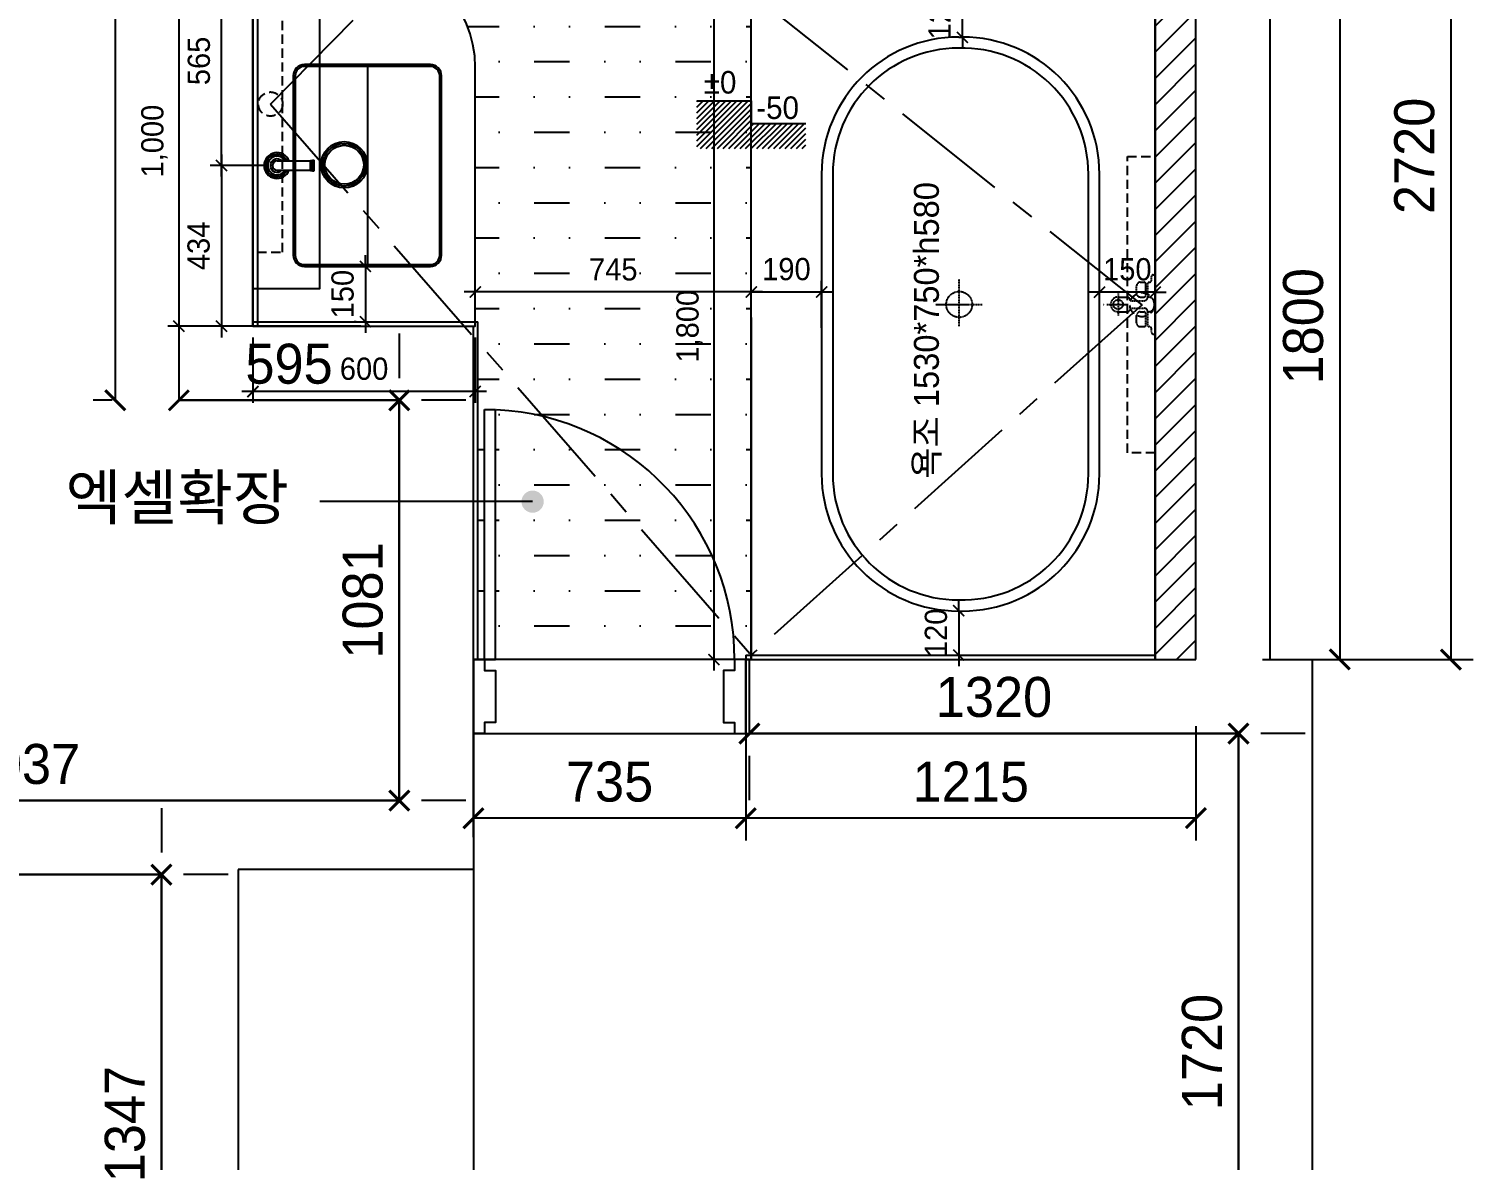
# Model space of a CAD drawing. Header units: millimetres. Extents: x 217202 to 745838, y -6815 to 171372.
# Drawn here: x 414399 to 418297, y 9225 to 12280 of the extents above; entities that cross this region are included whole.
import ezdxf

# ---------------------------------------------------------------- set-up
doc = ezdxf.new("R2010")
doc.units = ezdxf.units.MM
doc.header["$PDMODE"] = 3
doc.linetypes.add('CENTER', pattern=[50.8, 31.75, -6.35, 6.35, -6.35])
doc.linetypes.add('DASHED', pattern=[0.75, 0.5, -0.25])
doc.layers.get('DEFPOINTS').update_dxf_attribs({"color": 248})
for name, color, linetype in [('0-ELC TEXT', 7, 'Continuous'), ('03-WAL NEW', 3, 'Continuous'), ('06-FUR', 6, 'Continuous'), ('06-LIGHT', 4, 'Continuous'), ('07-DIM', 5, 'Continuous'), ('C-WALL1', 2, 'Continuous'), ('FUR', 8, 'DASHED'), ('HAT', 5, 'Continuous'), ('TOILET-1', 6, 'Continuous'), ('도면층4', 4, 'Continuous'), ('도면층5', 5, 'Continuous')]:
    doc.layers.add(name, color=color, linetype=linetype)
doc.styles.add('HY 울릉도 L', font='')
doc.styles.add('YOURNAME', font='HY울릉도M.TTF')
doc.styles.add('코레일둥고', font='Korail_Round_Gothic_Medium.ttf')
doc.styles.get('HY 울릉도 L').set_extended_font_data('HY울릉도L')
doc.dimstyles.new('30', dxfattribs={"dimscale": 30, "dimtxt": 2, "dimasz": 1, "dimexe": 1, "dimexo": 1, "dimgap": 1, "dimtad": 1, "dimdec": 0, "dimrnd": 0.05, "dimdsep": 46, "dimlunit": 6, "dimtxsty": 'HY 울릉도 L', "dimblk": 'ARCHTICK', "dimcen": 2.5, "dimdle": 1, "dimclrd": 133, "dimclre": 133, "dimclrt": 30, "dimadec": 0, "dimazin": 0, "dimtfac": 1, "dimtdec": 0, "dimtix": 1, "dimtmove": 2, "dimatfit": 3, "dimldrblk": 'ARCHTICK', "dimfxl": 1, "dimlwd": -1, "dimlwe": -1, "dimarcsym": 0})
doc.dimstyles.new('YOURNAME-60', dxfattribs={"dimscale": 60, "dimtxt": 1.8, "dimasz": 0.9, "dimexe": 1, "dimexo": 3, "dimgap": 0.7, "dimtad": 1, "dimdec": 0, "dimzin": 0, "dimdsep": 46, "dimtxsty": 'YOURNAME', "dimblk": 'ARCHTICK', "dimcen": 0, "dimclrd": 1, "dimclre": 1, "dimclrt": 7, "dimadec": 0, "dimazin": 0, "dimtfac": 1, "dimtdec": 0, "dimtix": 1, "dimtmove": 2, "dimatfit": 3, "dimldrblk": 'ARCHTICK', "dimfxl": 1, "dimtolj": 1, "dimtzin": 0, "dimarcsym": 0})

# ---------------------------------------------------------------- blocks, each defined once
blk = doc.blocks.new('_ArchTick')
at = {"color": 0, "linetype": 'ByBlock', "const_width": 0.15}
blk.add_lwpolyline([(-0.5, -0.5), (0.5, 0.5)], dxfattribs=at)
blk = doc.blocks.new('*D931')
at = {"layer": 'DEFPOINTS', "color": 0, "transparency": 16777216}
for p in [(416334.1, 10577.2), (417549.1, 10577.2), (416334.1, 10148.7)]:
    blk.add_point(p, dxfattribs=at)
at = {"layer": 'HAT', "color": 1, "lineweight": -2, "transparency": 16777216}
for p, q in [((416334.1, 10397.2), (416334.1, 10088.7)), ((417549.1, 10397.2), (417549.1, 10088.7)), ((417549.1, 10148.7), (416334.1, 10148.7))]:
    blk.add_line(p, q, dxfattribs=at)
at = {"layer": 'HAT', "color": 1, "lineweight": -2, "transparency": 16777216, "xscale": 54, "yscale": 54, "zscale": 54, "rotation": 180}
blk.add_blockref('_ArchTick', (416334.1, 10148.7), dxfattribs=at)
at = {"layer": 'HAT', "color": 1, "lineweight": -2, "transparency": 16777216, "xscale": 54, "yscale": 54, "zscale": 54}
blk.add_blockref('_ArchTick', (417549.1, 10148.7), dxfattribs=at)
at = {"layer": 'HAT', "color": 7, "transparency": 16777216, "insert": (416941.6, 10246.7), "char_height": 108, "attachment_point": 5, "style": 'YOURNAME'}
blk.add_mtext('\\A1;1215', dxfattribs=at)
blk = doc.blocks.new('*D932')
at = {"layer": 'DEFPOINTS', "color": 0, "transparency": 16777216}
for p in [(415599.1, 10577.2), (416334.1, 10577.2), (415599.1, 10148.7)]:
    blk.add_point(p, dxfattribs=at)
at = {"layer": 'HAT', "color": 1, "lineweight": -2, "transparency": 16777216}
for p, q in [((415599.1, 10397.2), (415599.1, 10088.7)), ((416334.1, 10397.2), (416334.1, 10088.7)), ((416334.1, 10148.7), (415599.1, 10148.7))]:
    blk.add_line(p, q, dxfattribs=at)
at = {"layer": 'HAT', "color": 1, "lineweight": -2, "transparency": 16777216, "xscale": 54, "yscale": 54, "zscale": 54, "rotation": 180}
blk.add_blockref('_ArchTick', (415599.1, 10148.7), dxfattribs=at)
at = {"layer": 'HAT', "color": 1, "lineweight": -2, "transparency": 16777216, "xscale": 54, "yscale": 54, "zscale": 54}
blk.add_blockref('_ArchTick', (416334.1, 10148.7), dxfattribs=at)
at = {"layer": 'HAT', "color": 7, "transparency": 16777216, "insert": (415966.6, 10246.8), "char_height": 108, "attachment_point": 5, "style": 'YOURNAME'}
blk.add_mtext('\\A1;735', dxfattribs=at)
blk = doc.blocks.new('*D912')
at = {"layer": 'DEFPOINTS', "color": 0, "transparency": 16777216}
for p in [(417549.1, 13297.2), (417549.1, 10577.2), (418237.3, 10577.2)]:
    blk.add_point(p, dxfattribs=at)
at = {"layer": 'HAT', "color": 1, "lineweight": -2, "transparency": 16777216}
for p, q in [((417729.1, 13297.2), (418297.3, 13297.2)), ((418237.3, 13297.2), (418237.3, 10577.2)), ((417729.1, 10577.2), (418297.3, 10577.2))]:
    blk.add_line(p, q, dxfattribs=at)
at = {"layer": 'HAT', "color": 1, "lineweight": -2, "transparency": 16777216, "xscale": 54, "yscale": 54, "zscale": 54}
for p, rotation in [((418237.3, 13297.2), 90), ((418237.3, 10577.2), 270)]:
    blk.add_blockref('_ArchTick', p, dxfattribs=dict(at, rotation=rotation))
at = {"layer": 'HAT', "color": 7, "transparency": 16777216, "insert": (418139.1, 11937.2), "char_height": 108, "attachment_point": 5, "rotation": 90, "style": 'YOURNAME'}
blk.add_mtext('\\A1;2720', dxfattribs=at)
blk = doc.blocks.new('*D914')
at = {"layer": 'DEFPOINTS', "color": 0, "transparency": 16777216}
for p in [(417439.1, 12377.2), (417549.1, 10577.2), (417937.3, 10577.2)]:
    blk.add_point(p, dxfattribs=at)
at = {"layer": 'HAT', "color": 1, "lineweight": -2, "transparency": 16777216}
for p, q in [((417619.1, 12377.2), (417997.3, 12377.2)), ((417937.3, 12377.2), (417937.3, 10577.2)), ((417729.1, 10577.2), (417997.3, 10577.2))]:
    blk.add_line(p, q, dxfattribs=at)
at = {"layer": 'HAT', "color": 1, "lineweight": -2, "transparency": 16777216, "xscale": 54, "yscale": 54, "zscale": 54}
for p, rotation in [((417937.3, 12377.2), 90), ((417937.3, 10577.2), 270)]:
    blk.add_blockref('_ArchTick', p, dxfattribs=dict(at, rotation=rotation))
at = {"layer": 'HAT', "color": 7, "transparency": 16777216, "insert": (417839, 11477.2), "char_height": 108, "attachment_point": 5, "rotation": 90, "style": 'YOURNAME'}
blk.add_mtext('\\A1;1800', dxfattribs=at)
blk = doc.blocks.new('*D935')
at = {"layer": '06-FUR', "color": 133, "transparency": 16777216}
for p, q in [((416248.4, 12407.2), (416248.4, 10547.2)), ((416278.4, 12377.2), (416278.4, 12377.2)), ((416319.1, 10577.2), (416218.4, 10577.2))]:
    blk.add_line(p, q, dxfattribs=at)
at = {"layer": 'DEFPOINTS', "color": 0, "transparency": 16777216}
for p in [(416248.4, 12377.2), (416248.4, 10577.2), (416349.1, 10577.2)]:
    blk.add_point(p, dxfattribs=at)
at = {"layer": '06-FUR', "color": 133, "transparency": 16777216, "xscale": 30, "yscale": 30, "zscale": 30}
for p, rotation in [((416248.4, 12377.2), 90), ((416248.4, 10577.2), 270)]:
    blk.add_blockref('_ArchTick', p, dxfattribs=dict(at, rotation=rotation))
at = {"layer": '06-FUR', "color": 30, "transparency": 16777216, "insert": (416182.5, 11477.2), "char_height": 60, "attachment_point": 5, "rotation": 90, "style": 'HY 울릉도 L'}
blk.add_mtext('1,800', dxfattribs=at)
blk = doc.blocks.new('*D936')
at = {"layer": '06-FUR', "color": 133, "transparency": 16777216}
for p, q in [((415004.1, 11447.2), (415004.1, 11270.8)), ((415604.1, 11447.2), (415604.1, 11270.8)), ((415634.1, 11300.8), (414974.1, 11300.8))]:
    blk.add_line(p, q, dxfattribs=at)
at = {"layer": 'DEFPOINTS', "color": 0, "transparency": 16777216}
for p in [(415004.1, 11477.2), (415604.1, 11477.2), (415004.1, 11300.8)]:
    blk.add_point(p, dxfattribs=at)
at = {"layer": '06-FUR', "color": 133, "transparency": 16777216, "xscale": 30, "yscale": 30, "zscale": 30, "rotation": 180}
blk.add_blockref('_ArchTick', (415004.1, 11300.8), dxfattribs=at)
at = {"layer": '06-FUR', "color": 133, "transparency": 16777216, "xscale": 30, "yscale": 30, "zscale": 30}
blk.add_blockref('_ArchTick', (415604.1, 11300.8), dxfattribs=at)
at = {"layer": '06-FUR', "color": 30, "transparency": 16777216, "insert": (415304.1, 11362.1), "char_height": 60, "attachment_point": 5, "style": 'HY 울릉도 L'}
blk.add_mtext('600', dxfattribs=at)
blk = doc.blocks.new('*D939')
at = {"layer": '06-FUR', "color": 133, "transparency": 16777216}
for p, q in [((414974.1, 12477.2), (414774.1, 12477.2)), ((414804.1, 12507.2), (414804.1, 11447.2)), ((414974.1, 11477.2), (414774.1, 11477.2))]:
    blk.add_line(p, q, dxfattribs=at)
at = {"layer": 'DEFPOINTS', "color": 0, "transparency": 16777216}
for p in [(415004.1, 12477.2), (414804.1, 11477.2), (415004.1, 11477.2)]:
    blk.add_point(p, dxfattribs=at)
at = {"layer": '06-FUR', "color": 133, "transparency": 16777216, "xscale": 30, "yscale": 30, "zscale": 30}
for p, rotation in [((414804.1, 12477.2), 90), ((414804.1, 11477.2), 270)]:
    blk.add_blockref('_ArchTick', p, dxfattribs=dict(at, rotation=rotation))
at = {"layer": '06-FUR', "color": 30, "transparency": 16777216, "insert": (414738.1, 11977.2), "char_height": 60, "attachment_point": 5, "rotation": 90, "style": 'HY 울릉도 L'}
blk.add_mtext('1,000', dxfattribs=at)
blk = doc.blocks.new('*D940')
at = {"layer": '06-FUR', "color": 133, "transparency": 16777216}
for p, q in [((414919.1, 11941.2), (414919.1, 11447.2)), ((415039.1, 11911.2), (414889.1, 11911.2)), ((415295.3, 11477.2), (414889.1, 11477.2))]:
    blk.add_line(p, q, dxfattribs=at)
at = {"layer": 'DEFPOINTS', "color": 0, "transparency": 16777216}
for p in [(415069.1, 11911.2), (414919.1, 11477.2), (415325.3, 11477.2)]:
    blk.add_point(p, dxfattribs=at)
at = {"layer": '06-FUR', "color": 133, "transparency": 16777216, "xscale": 30, "yscale": 30, "zscale": 30}
for p, rotation in [((414919.1, 11911.2), 90), ((414919.1, 11477.2), 270)]:
    blk.add_blockref('_ArchTick', p, dxfattribs=dict(at, rotation=rotation))
at = {"layer": '06-FUR', "color": 30, "transparency": 16777216, "insert": (414857.7, 11694.2), "char_height": 60, "attachment_point": 5, "rotation": 90, "style": 'HY 울릉도 L'}
blk.add_mtext('434', dxfattribs=at)
blk = doc.blocks.new('*D922')
at = {"layer": '06-FUR', "color": 133, "transparency": 16777216}
for p, q in [((414974.1, 12476.2), (414889.1, 12476.2)), ((414919.1, 11881.2), (414919.1, 12506.2)), ((415039.1, 11911.2), (414889.1, 11911.2))]:
    blk.add_line(p, q, dxfattribs=at)
at = {"layer": 'DEFPOINTS', "color": 0, "transparency": 16777216}
for p in [(414919.1, 12476.2), (415004.1, 12476.2), (415069.1, 11911.2)]:
    blk.add_point(p, dxfattribs=at)
at = {"layer": '06-FUR', "color": 133, "transparency": 16777216, "xscale": 30, "yscale": 30, "zscale": 30}
for p, rotation in [((414919.1, 12476.2), 90), ((414919.1, 11911.2), 270)]:
    blk.add_blockref('_ArchTick', p, dxfattribs=dict(at, rotation=rotation))
at = {"layer": '06-FUR', "color": 30, "transparency": 16777216, "insert": (414858.4, 12193.7), "char_height": 60, "attachment_point": 5, "rotation": 90, "style": 'HY 울릉도 L'}
blk.add_mtext('565', dxfattribs=at)
blk = doc.blocks.new('*D923')
at = {"layer": '06-FUR', "color": 133, "transparency": 16777216}
blk.add_line((416379.1, 11569.8), (415574.1, 11569.8), dxfattribs=at)
at = {"layer": 'DEFPOINTS', "color": 0, "transparency": 16777216}
for p in [(415604.1, 11569.8), (415604.1, 11569.8), (416349.1, 11569.8)]:
    blk.add_point(p, dxfattribs=at)
at = {"layer": '06-FUR', "color": 133, "transparency": 16777216, "xscale": 30, "yscale": 30, "zscale": 30, "rotation": 180}
blk.add_blockref('_ArchTick', (415604.1, 11569.8), dxfattribs=at)
at = {"layer": '06-FUR', "color": 133, "transparency": 16777216, "xscale": 30, "yscale": 30, "zscale": 30}
blk.add_blockref('_ArchTick', (416349.1, 11569.8), dxfattribs=at)
at = {"layer": '06-FUR', "color": 30, "transparency": 16777216, "insert": (415976.6, 11630.4), "char_height": 60, "attachment_point": 5, "style": 'HY 울릉도 L'}
blk.add_mtext('745', dxfattribs=at)
blk = doc.blocks.new('*D925')
at = {"layer": '06-FUR', "color": 133, "transparency": 16777216}
for p, q in [((416349.1, 11472.5), (416349.1, 11599.8)), ((416538.9, 11472.5), (416538.9, 11599.8)), ((416349.1, 11569.8), (416319.1, 11569.8)), ((416349.1, 11569.8), (416538.9, 11569.8)), ((416538.9, 11569.8), (416568.9, 11569.8))]:
    blk.add_line(p, q, dxfattribs=at)
at = {"layer": 'DEFPOINTS', "color": 0, "transparency": 16777216}
for p in [(416538.9, 11569.8), (416349.1, 11442.5), (416538.9, 11442.5)]:
    blk.add_point(p, dxfattribs=at)
at = {"layer": '06-FUR', "color": 133, "transparency": 16777216, "xscale": 30, "yscale": 30, "zscale": 30}
blk.add_blockref('_ArchTick', (416349.1, 11569.8), dxfattribs=at)
at = {"layer": '06-FUR', "color": 133, "transparency": 16777216, "xscale": 30, "yscale": 30, "zscale": 30, "rotation": 180}
blk.add_blockref('_ArchTick', (416538.9, 11569.8), dxfattribs=at)
at = {"layer": '06-FUR', "color": 30, "transparency": 16777216, "insert": (416444, 11631.1), "char_height": 60, "attachment_point": 5, "style": 'HY 울릉도 L'}
blk.add_mtext('190', dxfattribs=at)
blk = doc.blocks.new('*D941')
at = {"layer": '06-FUR', "color": 133, "transparency": 16777216}
for p, q in [((415307.6, 11638.7), (415307.6, 11668.7)), ((415283.1, 11638.7), (415277.6, 11638.7)), ((415307.6, 11638.7), (415307.6, 11489.2)), ((415283.1, 11489.2), (415277.6, 11489.2)), ((415307.6, 11489.2), (415307.6, 11459.2))]:
    blk.add_line(p, q, dxfattribs=at)
at = {"layer": 'DEFPOINTS', "color": 0, "transparency": 16777216}
for p in [(415313.1, 11638.7), (415307.6, 11489.2), (415313.1, 11489.2)]:
    blk.add_point(p, dxfattribs=at)
at = {"layer": '06-FUR', "color": 133, "transparency": 16777216, "xscale": 30, "yscale": 30, "zscale": 30}
for p, rotation in [((415307.6, 11638.7), 270), ((415307.6, 11489.2), 90)]:
    blk.add_blockref('_ArchTick', p, dxfattribs=dict(at, rotation=rotation))
at = {"layer": '06-FUR', "color": 30, "transparency": 16777216, "insert": (415246.3, 11564), "char_height": 60, "attachment_point": 5, "rotation": 90, "style": 'HY 울릉도 L'}
blk.add_mtext('150', dxfattribs=at)
blk = doc.blocks.new('*D926')
at = {"layer": '06-FUR', "color": 133, "transparency": 16777216}
for p, q in [((417439.1, 11496), (417439.1, 11599.5)), ((417288.9, 11569.5), (417258.9, 11569.5)), ((417439.1, 11569.5), (417288.9, 11569.5)), ((417439.1, 11569.5), (417469.1, 11569.5))]:
    blk.add_line(p, q, dxfattribs=at)
at = {"layer": 'DEFPOINTS', "color": 0, "transparency": 16777216}
for p in [(417288.9, 11569.5), (417288.9, 11569.5), (417439.1, 11466)]:
    blk.add_point(p, dxfattribs=at)
at = {"layer": '06-FUR', "color": 133, "transparency": 16777216, "xscale": 30, "yscale": 30, "zscale": 30}
blk.add_blockref('_ArchTick', (417288.9, 11569.5), dxfattribs=at)
at = {"layer": '06-FUR', "color": 133, "transparency": 16777216, "xscale": 30, "yscale": 30, "zscale": 30, "rotation": 180}
blk.add_blockref('_ArchTick', (417439.1, 11569.5), dxfattribs=at)
at = {"layer": '06-FUR', "color": 30, "transparency": 16777216, "insert": (417364, 11630.8), "char_height": 60, "attachment_point": 5, "style": 'HY 울릉도 L'}
blk.add_mtext('150', dxfattribs=at)
blk = doc.blocks.new('*D943')
at = {"layer": '06-FUR', "color": 133, "transparency": 16777216}
for p, q in [((416918.9, 12377.2), (416918.9, 12407.2)), ((416918.9, 12257.2), (416918.9, 12377.2)), ((416948.9, 12377.2), (416948.9, 12377.2)), ((416918.9, 12257.2), (416918.9, 12227.2)), ((416948.9, 12257.2), (416948.9, 12257.2))]:
    blk.add_line(p, q, dxfattribs=at)
at = {"layer": 'DEFPOINTS', "color": 0, "transparency": 16777216}
for p in [(416918.9, 12377.2), (416918.9, 12377.2), (416918.9, 12257.2)]:
    blk.add_point(p, dxfattribs=at)
at = {"layer": '06-FUR', "color": 133, "transparency": 16777216, "xscale": 30, "yscale": 30, "zscale": 30}
for p, rotation in [((416918.9, 12377.2), 270), ((416918.9, 12257.2), 90)]:
    blk.add_blockref('_ArchTick', p, dxfattribs=dict(at, rotation=rotation))
at = {"layer": '06-FUR', "color": 30, "transparency": 16777216, "insert": (416857.7, 12317.2), "char_height": 60, "attachment_point": 5, "rotation": 90, "style": 'HY 울릉도 L'}
blk.add_mtext('120', dxfattribs=at)
blk = doc.blocks.new('*D930')
at = {"layer": '06-FUR', "color": 133, "transparency": 16777216}
for p, q in [((416909, 10709.2), (416909, 10739.2)), ((416909, 10709.2), (416909, 10589.2)), ((416939, 10709.2), (416939, 10709.2)), ((416909, 10589.2), (416909, 10559.2)), ((416938.9, 10589.2), (416939, 10589.2))]:
    blk.add_line(p, q, dxfattribs=at)
at = {"layer": 'DEFPOINTS', "color": 0, "transparency": 16777216}
for p in [(416909, 10709.2), (416908.9, 10589.2), (416909, 10589.2)]:
    blk.add_point(p, dxfattribs=at)
at = {"layer": '06-FUR', "color": 133, "transparency": 16777216, "xscale": 30, "yscale": 30, "zscale": 30}
for p, rotation in [((416909, 10709.2), 270), ((416909, 10589.2), 90)]:
    blk.add_blockref('_ArchTick', p, dxfattribs=dict(at, rotation=rotation))
at = {"layer": '06-FUR', "color": 30, "transparency": 16777216, "insert": (416847.7, 10649.2), "char_height": 60, "attachment_point": 5, "rotation": 90, "style": 'HY 울릉도 L'}
blk.add_mtext('120', dxfattribs=at)
blk = doc.blocks.new('*D1006')
at = {"layer": 'C-WALL1', "color": 1, "lineweight": -2, "transparency": 16777216}
for p, q in [((414757.1, 8649.2), (414757.1, 9996.2)), ((414937.1, 9996.2), (414817.1, 9996.2)), ((414937.1, 8649.2), (414817.1, 8649.2))]:
    blk.add_line(p, q, dxfattribs=at)
at = {"layer": 'DEFPOINTS', "color": 0, "transparency": 16777216}
for p in [(414757.1, 9996.2), (414757.1, 9996.2), (414757.1, 8649.2)]:
    blk.add_point(p, dxfattribs=at)
at = {"layer": 'C-WALL1', "color": 1, "lineweight": -2, "transparency": 16777216, "xscale": 54, "yscale": 54, "zscale": 54}
for p, rotation in [((414757.1, 9996.2), 90), ((414757.1, 8649.2), 270)]:
    blk.add_blockref('_ArchTick', p, dxfattribs=dict(at, rotation=rotation))
at = {"layer": 'C-WALL1', "color": 7, "transparency": 16777216, "insert": (414658.9, 9322.7), "char_height": 108, "attachment_point": 5, "rotation": 90, "style": 'YOURNAME'}
blk.add_mtext('\\A1;1347', dxfattribs=at)
blk = doc.blocks.new('*D1007')
at = {"layer": 'C-WALL1', "color": 1, "lineweight": -2, "transparency": 16777216}
for p, q in [((413362.1, 10176.2), (413362.1, 10056.2)), ((414757.1, 10176.2), (414757.1, 10056.2)), ((414757.1, 9996.2), (413362.1, 9996.2))]:
    blk.add_line(p, q, dxfattribs=at)
at = {"layer": 'DEFPOINTS', "color": 0, "transparency": 16777216}
for p in [(413362.1, 9996.2), (413362.1, 9996.2), (414757.1, 9996.2)]:
    blk.add_point(p, dxfattribs=at)
at = {"layer": 'C-WALL1', "color": 1, "lineweight": -2, "transparency": 16777216, "xscale": 54, "yscale": 54, "zscale": 54, "rotation": 180}
blk.add_blockref('_ArchTick', (413362.1, 9996.2), dxfattribs=at)
at = {"layer": 'C-WALL1', "color": 1, "lineweight": -2, "transparency": 16777216, "xscale": 54, "yscale": 54, "zscale": 54}
blk.add_blockref('_ArchTick', (414757.1, 9996.2), dxfattribs=at)
at = {"layer": 'C-WALL1', "color": 7, "transparency": 16777216, "insert": (414059.6, 10094.5), "char_height": 108, "attachment_point": 5, "style": 'YOURNAME'}
blk.add_mtext('\\A1;1395', dxfattribs=at)
blk = doc.blocks.new('*D1013')
at = {"layer": 'C-WALL1', "color": 1, "lineweight": -2, "transparency": 16777216}
for p, q in [((414624.1, 14752.2), (414572.5, 14752.2)), ((414632.5, 14752.2), (414632.5, 11277.2)), ((414624.1, 11277.2), (414572.5, 11277.2))]:
    blk.add_line(p, q, dxfattribs=at)
at = {"layer": 'DEFPOINTS', "color": 0, "transparency": 16777216}
for p in [(414804.1, 14752.2), (414632.5, 11277.2), (414804.1, 11277.2)]:
    blk.add_point(p, dxfattribs=at)
at = {"layer": 'C-WALL1', "color": 1, "lineweight": -2, "transparency": 16777216, "xscale": 54, "yscale": 54, "zscale": 54}
for p, rotation in [((414632.5, 14752.2), 90), ((414632.5, 11277.2), 270)]:
    blk.add_blockref('_ArchTick', p, dxfattribs=dict(at, rotation=rotation))
at = {"layer": 'C-WALL1', "color": 7, "transparency": 16777216, "insert": (414534.3, 13014.7), "char_height": 108, "attachment_point": 5, "rotation": 90, "style": 'YOURNAME'}
blk.add_mtext('\\A1;3475', dxfattribs=at)
blk = doc.blocks.new('*D1014')
at = {"layer": 'C-WALL1', "color": 1, "lineweight": -2, "transparency": 16777216}
for p, q in [((414804.1, 11457.2), (414804.1, 11337.2)), ((415399.1, 11457.2), (415399.1, 11337.2)), ((415399.1, 11277.2), (414804.1, 11277.2))]:
    blk.add_line(p, q, dxfattribs=at)
at = {"layer": 'DEFPOINTS', "color": 0, "transparency": 16777216}
for p in [(414804.1, 11277.2), (414804.1, 11277.2), (415399.1, 11277.2)]:
    blk.add_point(p, dxfattribs=at)
at = {"layer": 'C-WALL1', "color": 1, "lineweight": -2, "transparency": 16777216, "xscale": 54, "yscale": 54, "zscale": 54, "rotation": 180}
blk.add_blockref('_ArchTick', (414804.1, 11277.2), dxfattribs=at)
at = {"layer": 'C-WALL1', "color": 1, "lineweight": -2, "transparency": 16777216, "xscale": 54, "yscale": 54, "zscale": 54}
blk.add_blockref('_ArchTick', (415399.1, 11277.2), dxfattribs=at)
at = {"layer": 'C-WALL1', "color": 7, "transparency": 16777216, "insert": (415101.6, 11375.3), "char_height": 108, "attachment_point": 5, "style": 'YOURNAME'}
blk.add_mtext('\\A1;595', dxfattribs=at)
blk = doc.blocks.new('*D1015')
at = {"layer": 'C-WALL1', "color": 1, "lineweight": -2, "transparency": 16777216}
for p, q in [((415399.1, 11277.2), (415399.1, 10196.2)), ((415579.1, 11277.2), (415459.1, 11277.2)), ((415579.1, 10196.2), (415459.1, 10196.2))]:
    blk.add_line(p, q, dxfattribs=at)
at = {"layer": 'DEFPOINTS', "color": 0, "transparency": 16777216}
for p in [(415399.1, 11277.2), (415399.1, 10196.2), (415399.1, 10196.2)]:
    blk.add_point(p, dxfattribs=at)
at = {"layer": 'C-WALL1', "color": 1, "lineweight": -2, "transparency": 16777216, "xscale": 54, "yscale": 54, "zscale": 54}
for p, rotation in [((415399.1, 11277.2), 90), ((415399.1, 10196.2), 270)]:
    blk.add_blockref('_ArchTick', p, dxfattribs=dict(at, rotation=rotation))
at = {"layer": 'C-WALL1', "color": 7, "transparency": 16777216, "insert": (415300.8, 10736.7), "char_height": 108, "attachment_point": 5, "rotation": 90, "style": 'YOURNAME'}
blk.add_mtext('\\A1;1081', dxfattribs=at)
blk = doc.blocks.new('*D1016')
at = {"layer": 'C-WALL1', "color": 1, "lineweight": -2, "transparency": 16777216}
for p, q in [((413362.1, 10376.2), (413362.1, 10256.2)), ((415399.1, 10376.2), (415399.1, 10256.2)), ((415399.1, 10196.2), (413362.1, 10196.2))]:
    blk.add_line(p, q, dxfattribs=at)
at = {"layer": 'DEFPOINTS', "color": 0, "transparency": 16777216}
for p in [(413362.1, 10196.2), (413362.1, 10196.2), (415399.1, 10196.2)]:
    blk.add_point(p, dxfattribs=at)
at = {"layer": 'C-WALL1', "color": 1, "lineweight": -2, "transparency": 16777216, "xscale": 54, "yscale": 54, "zscale": 54}
for p, rotation in [((413362.1, 10196.2), 180.0000000000115), ((415399.1, 10196.2), 1.159072837708663e-11)]:
    blk.add_blockref('_ArchTick', p, dxfattribs=dict(at, rotation=rotation))
at = {"layer": 'C-WALL1', "color": 7, "transparency": 16777216, "insert": (414380.6, 10294.4), "char_height": 108, "attachment_point": 5, "style": 'YOURNAME'}
blk.add_mtext('\\A1;2037', dxfattribs=at)
blk = doc.blocks.new('*D1017')
at = {"layer": 'C-WALL1', "color": 1, "lineweight": -2, "transparency": 16777216}
for p, q in [((416344.1, 10377.2), (417664.1, 10377.2)), ((416344.1, 10197.2), (416344.1, 10317.2)), ((417664.1, 10197.2), (417664.1, 10317.2))]:
    blk.add_line(p, q, dxfattribs=at)
at = {"layer": 'DEFPOINTS', "color": 0, "transparency": 16777216}
for p in [(416344.1, 10377.2), (417664.1, 10377.2), (417664.1, 10377.2)]:
    blk.add_point(p, dxfattribs=at)
at = {"layer": 'C-WALL1', "color": 1, "lineweight": -2, "transparency": 16777216, "xscale": 54, "yscale": 54, "zscale": 54, "rotation": 180}
blk.add_blockref('_ArchTick', (416344.1, 10377.2), dxfattribs=at)
at = {"layer": 'C-WALL1', "color": 1, "lineweight": -2, "transparency": 16777216, "xscale": 54, "yscale": 54, "zscale": 54}
blk.add_blockref('_ArchTick', (417664.1, 10377.2), dxfattribs=at)
at = {"layer": 'C-WALL1', "color": 7, "transparency": 16777216, "insert": (417004.1, 10475.4), "char_height": 108, "attachment_point": 5, "style": 'YOURNAME'}
blk.add_mtext('\\A1;1320', dxfattribs=at)
blk = doc.blocks.new('*D1018')
at = {"layer": 'C-WALL1', "color": 1, "lineweight": -2, "transparency": 16777216}
for p, q in [((417664.1, 10377.2), (417664.1, 8657.2)), ((417844.1, 10377.2), (417724.1, 10377.2)), ((417844.1, 8657.2), (417724.1, 8657.2))]:
    blk.add_line(p, q, dxfattribs=at)
at = {"layer": 'DEFPOINTS', "color": 0, "transparency": 16777216}
for p in [(417664.1, 10377.2), (417664.1, 8657.2), (417664.1, 8657.2)]:
    blk.add_point(p, dxfattribs=at)
at = {"layer": 'C-WALL1', "color": 1, "lineweight": -2, "transparency": 16777216, "xscale": 54, "yscale": 54, "zscale": 54}
for p, rotation in [((417664.1, 10377.2), 90), ((417664.1, 8657.2), 270)]:
    blk.add_blockref('_ArchTick', p, dxfattribs=dict(at, rotation=rotation))
at = {"layer": 'C-WALL1', "color": 7, "transparency": 16777216, "insert": (417565.9, 9517.2), "char_height": 108, "attachment_point": 5, "rotation": 90, "style": 'YOURNAME'}
blk.add_mtext('\\A1;1720', dxfattribs=at)

msp = doc.modelspace()

# ---------------------------------------------------------------- hatches: boundary and pattern name
h = msp.add_hatch()
h.set_pattern_fill('ANSI31', color=8, scale=3.388004, angle=180)
h.set_pattern_definition([(225, (321199.047, -96884.01), (7.60628565, -7.60628565), [])])
h.paths.add_polyline_path([(416202.1, 12086.1), (416349.1, 12086.1), (416349.1, 12025.1), (416496, 12025.1), (416496, 11957.4), (416202.1, 11957.4)])
at = {"layer": '0-ELC TEXT'}
h = msp.add_hatch(color=256, dxfattribs=at)
h.dxf.hatch_style = 1
edge = h.paths.add_edge_path()
edge.add_arc((415758.9, 11003.5), 30, 180, 540)
at = {"layer": '03-WAL NEW'}
h = msp.add_hatch(dxfattribs=at)
h.set_pattern_fill('_USER', color=8, scale=50, angle=45, pattern_type=0)
h.set_pattern_definition([(45, (109254.45, -57531.334), (-35.355339, 35.355339), [])])
h.paths.add_polyline_path([(417549.1, 13097.2), (417439.1, 13097.2), (417439.1, 12487.2), (416349.1, 12487.2), (416349.1, 12377.2), (417439.1, 12377.2), (417439.1, 10577.2), (417549.1, 10577.2)])
at = {"layer": 'TOILET-1'}
h = msp.add_hatch(dxfattribs=at)
h.set_pattern_fill('MUDST', color=8, scale=15)
h.set_pattern_definition([(0, (74006.39, -57531.33), (190.5, 95.25), [95.25, -95.25, 0, -95.25, 0, -95.25])])
h.paths.add_polyline_path([(416349.1, 13360.4), (416349.1, 13406.2), (416319.1, 13406.2), (415661.1, 13406.2), (415661.1, 13285.2), (415174.1, 13285.2), (415174.1, 13217.9), (415174.1, 13114.7), (415231.9, 13113.3, -0.407252), (415246.5, 13098.3, -0.420239), (415263.9, 13112.6, -0.003215), (415292.2, 13111.9, -0.200323), (415306.6, 13117.2, -0.036121), (415622.9, 13081.3, -0.292078), (415708.2, 12976.5, -0.036235), (415712.4, 12917.9, -0.036235), (415708.2, 12859.4, -0.292078), (415622.9, 12754.6, -0.036121), (415306.6, 12718.7, -0.200323), (415292.2, 12724, -0.003215), (415263.9, 12723.2, -0.420239), (415246.5, 12737.6, -0.407252), (415231.9, 12722.6), (415174.1, 12721.2), (415174.1, 12617.9), (415174.1, 12477.2), (415304.1, 12477.2, -0.414214), (415604.1, 12177.2), (415604.1, 11489.2), (415611.1, 11489.2), (415611.1, 11003.5), (415629.1, 11003.5), (415629.1, 11252.2), (415659.1, 11252.2), (415659.1, 11251.7, -0.401154), (416304.1, 10577.2), (416334.1, 10577.2), (416334.1, 10589.2), (416349.1, 10589.2)])
h.paths.add_polyline_path([(415659.1, 11251.7), (415659.1, 10577.2), (416304.1, 10577.2, 0.401154)], flags=17)
h.paths.add_polyline_path([(415629.1, 11003.5), (415611.1, 11003.5), (415611.1, 10577.2), (415629.1, 10577.2)], flags=17)

# ---------------------------------------------------------------- linework, layer by layer
at = {"layer": '0-ELC TEXT'}
msp.add_line((415758.9, 11003.5), (415184.5, 11003.5), dxfattribs=at)
at = {"layer": '06-LIGHT'}
msp.add_lwpolyline([(416202.1, 12086.1), (416349.1, 12086.1), (416349.1, 12025.1), (416496, 12025.1)], dxfattribs=at)
at = {"layer": '07-DIM'}
for p, q in [((415004.1, 12477.2), (415004.1, 11477.2)), ((415016.1, 12477.2), (415016.1, 11477.2)), ((415004.1, 11489.2), (415611.1, 11489.2)), ((415004.1, 11477.2), (415599.1, 11477.2)), ((415611.1, 10577.2), (415611.1, 11489.2)), ((416334.1, 10589.2), (417439.1, 10589.2)), ((416334.1, 10589.2), (416334.1, 10577.2))]:
    msp.add_line(p, q, dxfattribs=at)
at = {"layer": 'C-WALL1'}
for p, q in [((417748.6, 14846.8), (417748.6, 10577.2)), ((414804.1, 14752.2), (414804.1, 11277.2)), ((414804.1, 13297.2), (414804.1, 11277.2)), ((415004.1, 11477.2), (415004.1, 13297.2)), ((417549.1, 10577.2), (417549.1, 13297.2)), ((415004.1, 11477.2), (415599.1, 11477.2)), ((415599.1, 10097.2), (415599.1, 11477.2)), ((414804.1, 11277.2), (415399.1, 11277.2)), ((415399.1, 10196.2), (415399.1, 11277.2)), ((416344.1, 10577.2), (415599.1, 10577.2)), ((415599.1, 10577.2), (415599.1, 10010.2)), ((416334.1, 10577.2), (417549.1, 10577.2)), ((416334.1, 10577.2), (416334.1, 10377.2)), ((416334.1, 10577.2), (417549.1, 10577.2)), ((416344.1, 10377.2), (416344.1, 10577.2)), ((417748.6, 10577.2), (417864.1, 10577.2)), ((417864.1, 10377.2), (417864.1, 10577.2)), ((416334.1, 10377.2), (417549.1, 10377.2)), ((417664.1, 10377.2), (416344.1, 10377.2)), ((417664.1, 10377.2), (417549.1, 10377.2)), ((417664.1, 8657.2), (417664.1, 10377.2)), ((417864.1, 4673.2), (417864.1, 10377.2)), ((412084.1, 10196.2), (415399.1, 10196.2)), ((413362.1, 9996.2), (414757.1, 9996.2)), ((414757.1, 9996.2), (414757.1, 8649.2)), ((415599.1, 10010.2), (414964.1, 10010.2)), ((414964.1, 10010.2), (414964.1, 8657.2)), ((415599.1, 10010.2), (415599.1, 8657.2))]:
    msp.add_line(p, q, dxfattribs=at)
at = {"layer": 'FUR', "linetype": 'CENTER', "ltscale": 10}
for p, q in [((415051.5, 12077.2), (416349.1, 13393.8)), ((417403.7, 11535.4), (416349.1, 12377.2)), ((415051.5, 12077.2), (416349.1, 10589.2)), ((417403.7, 11535.4), (416349.1, 10589.2))]:
    msp.add_line(p, q, dxfattribs=at)
at = {"layer": 'FUR'}
for p, q in [((417434.1, 11616.1), (417439.1, 11616.1)), ((416910.3, 11477.8), (416910.3, 11604.1)), ((417389.1, 11566.1), (417389.1, 11586.1)), ((417399.1, 11596.1), (417409.1, 11596.1)), ((417414.1, 11561.1), (417414.1, 11591.1)), ((417419.1, 11596.1), (417424.1, 11596.1)), ((417419.1, 11556.1), (417419.1, 11596.1)), ((417429.1, 11601.1), (417429.1, 11611.1)), ((417339.1, 11565.6), (417339.1, 11505.1)), ((417339.1, 11556.1), (417362.2, 11556.1)), ((417372.2, 11546.1), (417409.1, 11546.1)), ((417399.1, 11556.1), (417409.1, 11556.1)), ((416846.1, 11536.1), (416971.8, 11536.1)), ((417299.8, 11536.1), (417302.5, 11536.1)), ((417309.1, 11536.1), (417366.3, 11536.1)), ((417339.1, 11516.1), (417363.2, 11516.1)), ((417372.2, 11526.1), (417409.1, 11526.1)), ((417372.2, 11525.1), (417372.2, 11526.1)), ((417389.1, 11486.1), (417389.1, 11506.1)), ((417399.1, 11516.1), (417409.1, 11516.1)), ((417414.1, 11481.1), (417414.1, 11511.1)), ((417419.1, 11476.1), (417419.1, 11516.1)), ((417399.1, 11476.1), (417409.1, 11476.1)), ((417419.1, 11476.1), (417424.1, 11476.1)), ((417429.1, 11461.1), (417429.1, 11471.1)), ((417434.1, 11456.1), (417439.1, 11456.1)), ((417439.1, 11297.2), (417439.1, 11457.2))]:
    msp.add_line(p, q, dxfattribs=at)
at = {"layer": 'FUR', "ltscale": 50}
for points in [[(415016.1, 12477.2), (415016.1, 11677.2), (415084.1, 11677.2), (415084.1, 12477.2)], [(417439.1, 11935.4), (417439.1, 11135.4), (417364.1, 11135.4), (417364.1, 11935.4)]]:
    msp.add_lwpolyline(points, close=True, dxfattribs=at)
for centre in [(415051.5, 12077.2), (417403.7, 11535.4)]:
    msp.add_circle(centre, 32.6, dxfattribs=at)
at = {"layer": 'FUR'}
for centre, radius in [((416910.3, 11536.1), 35), ((417339.1, 11536.1), 12.9)]:
    msp.add_circle(centre, radius, dxfattribs=at)
for centre, radius, start, end in [((417434.1, 11611.1), 5, 90, 180), ((417399.1, 11586.1), 10, 90, 180), ((417409.1, 11591.1), 5, 0, 90), ((417424.1, 11601.1), 5, 270, 0), ((417339.1, 11536.1), 20, 90, 180), ((417362.2, 11546.1), 10, 0, 90), ((417399.1, 11566.1), 10, 180, 270), ((417409.1, 11561.1), 5, 270, 0), ((417409.1, 11556.1), 10, 270, 0), ((417419.1, 11536.1), 20, 270, 90), ((417339.1, 11536.1), 20, 180, 270), ((417363.2, 11525.1), 9, 270, 0), ((417399.1, 11506.1), 10, 90, 180), ((417409.1, 11516.1), 10, 0, 90), ((417409.1, 11511.1), 5, 0, 90), ((417399.1, 11486.1), 10, 180, 270), ((417409.1, 11481.1), 5, 270, 0), ((417424.1, 11471.1), 5, 0, 90), ((417434.1, 11461.1), 5, 180, 270)]:
    msp.add_arc(centre, radius, start, end, dxfattribs=at)
at = {"layer": 'HAT', "color": 8}
for p, q in [((415313.1, 12183.7), (415313.1, 11638.7)), ((415069.1, 11923.7), (415159.6, 11923.7)), ((415069.1, 11898.7), (415159.6, 11898.7)), ((415159.6, 11924.7), (415164.6, 11924.7)), ((415159.6, 11897.7), (415159.6, 11924.7)), ((415159.6, 11897.7), (415164.6, 11897.7)), ((415164.6, 11925.7), (415169.6, 11925.7)), ((415164.6, 11896.7), (415164.6, 11925.7)), ((415164.6, 11896.7), (415169.6, 11896.7)), ((415169.6, 11896.7), (415169.6, 11925.7))]:
    msp.add_line(p, q, dxfattribs=at)
for points in [[(415143.1, 11638.7), (415483.1, 11638.7, 0.414214), (415513.1, 11668.7), (415513.1, 12153.7, 0.414214), (415483.1, 12183.7), (415143.1, 12183.7, 0.414214), (415113.1, 12153.7), (415113.1, 11668.7, 0.414214)], [(415143.1, 11643.7), (415483.1, 11643.7, 0.414214), (415508.1, 11668.7), (415508.1, 12153.7, 0.414214), (415483.1, 12178.7), (415143.1, 12178.7, 0.414214), (415118.1, 12153.7), (415118.1, 11668.7, 0.414214)]]:
    msp.add_lwpolyline(points, format="xyb", close=True, dxfattribs=at)
for radius in [62.5, 57.5, 52.5]:
    msp.add_circle((415250.6, 11913.3), radius, dxfattribs=at)
for radius, start, end in [(35, 20.9248, 339.0751), (30, 24.6243, 335.3757), (25, 30, 330), (18, 43.9829, 316.017), (12.5, 90, 270)]:
    msp.add_arc((415069.1, 11911.2), radius, start, end, dxfattribs=at)
at = {"layer": 'TOILET-1'}
for p, q in [((416349.1, 10577.2), (416349.1, 13360.4)), ((417439.1, 12377.2), (417439.1, 10577.2)), ((417439.1, 10577.2), (417439.1, 12377.2)), ((416908.9, 12258.2), (416918.9, 12258.2)), ((416538.9, 11888.2), (416538.9, 11078.2)), ((416568.9, 11888.2), (416568.9, 11078.2)), ((417258.9, 11078.2), (417258.9, 11888.2)), ((417288.9, 11078.2), (417288.9, 11888.2)), ((416349.1, 11501.2), (416349.1, 10577.2)), ((416908.9, 10708.2), (416918.9, 10708.2))]:
    msp.add_line(p, q, dxfattribs=at)
msp.add_lwpolyline([(415004.1, 12978.1), (415184.1, 12978.1), (415184.1, 11578.1), (415004.1, 11578.1)], close=True, dxfattribs=at)
msp.add_lwpolyline([(415304.1, 12477.2), (415004.1, 12477.2), (415004.1, 11477.2), (415604.1, 11477.2), (415604.1, 12177.2)], dxfattribs=at)
for centre, radius, start, end in [((415304.1, 12177.2), 300, 0, 90), ((416908.9, 11888.2), 370, 90, 180), ((416918.9, 11888.2), 370, 0, 90), ((416908.9, 11888.2), 340, 90, 180), ((416918.7, 11888.1), 340.2, 0.0167, 91.644), ((416908.9, 11078.2), 370, 180, 270), ((416908.9, 11078.2), 340, 180, 270), ((416918.7, 11078.3), 340.2, 268.356, 359.9833), ((416918.9, 11078.2), 370, 270, 0)]:
    msp.add_arc(centre, radius, start, end, dxfattribs=at)
at = {"layer": '도면층4'}
for p, q in [((415629.1, 11252.2), (415659.1, 11252.2)), ((415629.1, 10577.2), (415629.1, 11252.2)), ((415659.1, 10577.2), (415659.1, 11252.2)), ((416334.1, 10577.2), (415599.1, 10577.2)), ((415629.1, 10577.2), (415659.1, 10577.2)), ((415599.1, 10377.2), (416334.1, 10377.2))]:
    msp.add_line(p, q, dxfattribs=at)
for points in [[(415599.1, 10577.2), (415629.1, 10577.2), (415629.1, 10547.2), (415659.1, 10547.2), (415659.1, 10407.2), (415629.1, 10407.2), (415629.1, 10377.2), (415599.1, 10377.2), (415599.1, 10577.2)], [(416334.1, 10577.2), (416304.1, 10577.2), (416304.1, 10547.2), (416274.1, 10547.2), (416274.1, 10407.2), (416304.1, 10407.2), (416304.1, 10377.2), (416334.1, 10377.2), (416334.1, 10577.2)]]:
    msp.add_lwpolyline(points, dxfattribs=at)
at = {"layer": '도면층5'}
msp.add_arc((415628.9, 10577.2), 675.2, 0.0056, 87.2272, dxfattribs=at)

# ---------------------------------------------------------------- texts
at = {"layer": '0-ELC TEXT', "style": '코레일둥고'}
msp.add_text('엑셀확장', height=120, dxfattribs=at).set_placement((414498.5, 10955.3))
at = {"layer": '0-ELC TEXT', "insert": (416788, 11065.2), "char_height": 67.372, "attachment_point": 1, "rotation": 90, "style": '코레일둥고'}
msp.add_mtext_dynamic_manual_height_columns('{\\fGulim|b0|i0|c129|p50;욕조 1530*750*h580}', width=908.772, gutter_width=3748.8, heights=[0], dxfattribs=at)
at = {"layer": '도면층4', "style": '코레일둥고'}
for s, p in [('%%P0', (416220.8, 12105.5)), ('-50', (416362.5, 12036.9))]:
    msp.add_text(s, height=60.98, dxfattribs=at).set_placement(p)

# ---------------------------------------------------------------- dimensions: what is measured, and where the dimension line sits
at = {"layer": '06-FUR'}
for base, p1, p2, picture, middle in [((414804.1, 11477.2), (415004.1, 12477.2), (415004.1, 11477.2), '*D939', (414738.1, 11977.2)), ((414919.1, 12476.2), (415069.1, 11911.2), (415004.1, 12476.2), '*D922', (414858.4, 12193.7)), ((416248.4, 10577.2), (416248.4, 12377.2), (416349.1, 10577.2), '*D935', (416182.5, 11477.2)), ((416918.9, 12377.2), (416918.9, 12257.2), (416918.9, 12377.2), '*D943', (416857.7, 12317.2)), ((414919.1, 11477.2), (415069.1, 11911.2), (415325.3, 11477.2), '*D940', (414857.7, 11694.2)), ((415307.5705, 11489.2378), (415313.0705, 11638.7376), (415313.0705, 11489.2378), '*D941', (415246.2679, 11563.9877)), ((416909, 10589.2), (416909, 10709.2), (416908.9, 10589.2), '*D930', (416847.7, 10649.2))]:
    dim = msp.add_linear_dim(base=base, p1=p1, p2=p2, angle=90, dimstyle='30', override={"dimfxl": 1.25}, dxfattribs=at)
    dim.commit()
    dim.dimension.update_dxf_attribs({"geometry": picture, "text_midpoint": middle})
for base, p1, p2, picture, middle in [((415604.1, 11569.8), (416349.1, 11569.8), (415604.1, 11569.8), '*D923', (415976.6, 11630.4)), ((416538.9, 11569.8), (416349.1, 11442.5), (416538.9, 11442.5), '*D925', (416444, 11631.1)), ((417288.9, 11569.5), (417439.1, 11466), (417288.9, 11569.5), '*D926', (417364, 11630.8)), ((415004.1, 11300.8), (415604.1, 11477.2), (415004.1, 11477.2), '*D936', (415304.1, 11362.1))]:
    dim = msp.add_linear_dim(base=base, p1=p1, p2=p2, dimstyle='30', override={"dimfxl": 1.25}, dxfattribs=at)
    dim.commit()
    dim.dimension.update_dxf_attribs({"geometry": picture, "text_midpoint": middle})
at = {"layer": 'C-WALL1'}
for base, p1, p2, picture, middle in [((414632.5, 11277.2), (414804.1, 14752.2), (414804.1, 11277.2), '*D1013', (414534.3, 13014.7)), ((415399.1, 10196.2), (415399.1, 11277.2), (415399.1, 10196.2), '*D1015', (415300.8, 10736.7)), ((417664.1, 8657.2), (417664.1, 10377.2), (417664.1, 8657.2), '*D1018', (417565.9, 9517.2)), ((414757.1, 9996.2), (414757.1, 8649.2), (414757.1, 9996.2), '*D1006', (414658.9, 9322.7))]:
    dim = msp.add_linear_dim(base=base, p1=p1, p2=p2, angle=90, dimstyle='YOURNAME-60', dxfattribs=at)
    dim.commit()
    dim.dimension.update_dxf_attribs({"geometry": picture, "text_midpoint": middle})
for base, p1, p2, picture, middle in [((414804.1, 11277.2), (415399.1, 11277.2), (414804.1, 11277.2), '*D1014', (415101.6, 11375.3)), ((417664.1, 10377.2), (416344.1, 10377.2), (417664.1, 10377.2), '*D1017', (417004.1, 10475.4)), ((413362.1, 9996.2), (414757.1, 9996.2), (413362.1, 9996.2), '*D1007', (414059.6, 10094.5))]:
    dim = msp.add_linear_dim(base=base, p1=p1, p2=p2, dimstyle='YOURNAME-60', dxfattribs=at)
    dim.commit()
    dim.dimension.update_dxf_attribs({"geometry": picture, "text_midpoint": middle})
dim = msp.add_aligned_dim(p1=(415399.1, 10196.2), p2=(413362.1, 10196.2), distance=0, dimstyle='YOURNAME-60', dxfattribs=at)
dim.commit()
dim.dimension.update_dxf_attribs({"geometry": '*D1016', "text_midpoint": (414380.6, 10294.4)})
at = {"layer": 'HAT'}
for base, p1, angle, picture, middle in [((418237.3, 10577.2), (417549.1, 13297.2), 90, '*D912', (418139.1, 11937.2)), ((417937.3, 10577.2), (417439.1, 12377.2), 270, '*D914', (417839, 11477.2))]:
    dim = msp.add_linear_dim(base=base, p1=p1, p2=(417549.1, 10577.2), angle=angle, dimstyle='YOURNAME-60', dxfattribs=at)
    dim.commit()
    dim.dimension.update_dxf_attribs({"geometry": picture, "text_midpoint": middle})
for base, p1, p2, picture, middle in [((415599.1, 10148.7), (416334.1, 10577.2), (415599.1, 10577.2), '*D932', (415966.6, 10246.8)), ((416334.1, 10148.7), (417549.1, 10577.2), (416334.1, 10577.2), '*D931', (416941.6, 10246.7))]:
    dim = msp.add_linear_dim(base=base, p1=p1, p2=p2, dimstyle='YOURNAME-60', dxfattribs=at)
    dim.commit()
    dim.dimension.update_dxf_attribs({"geometry": picture, "text_midpoint": middle})

doc.saveas('drawing.dxf')
